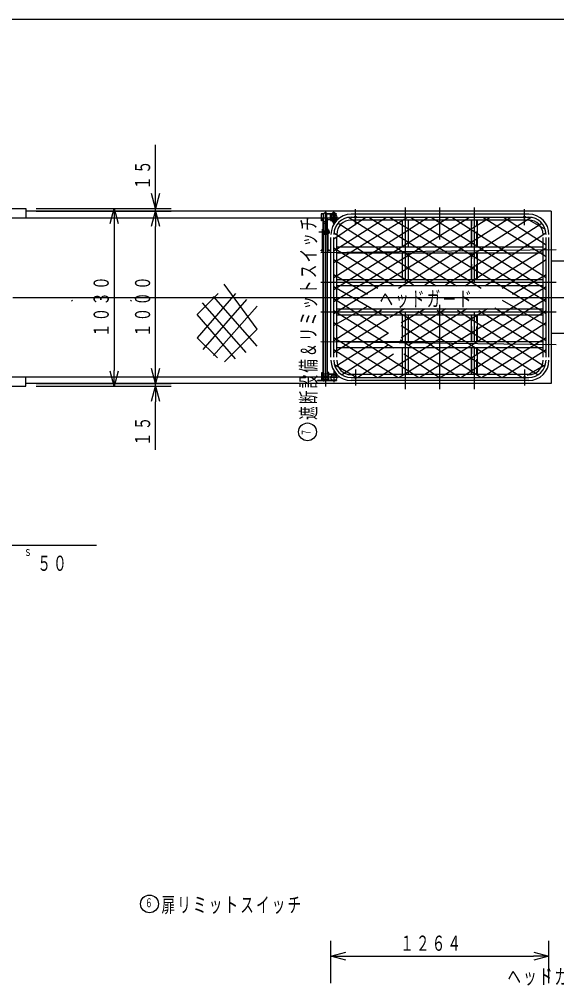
# Model space of a CAD drawing. Units: millimetres on the paper. Extents: x -277 to 279, y -194 to 192.
# Drawn here: x -50.8 to 53, y 5.4 to 192.1 of the extents above; entities that cross this region are included whole.
import ezdxf
from ezdxf.enums import TextEntityAlignment as Align

# ---------------------------------------------------------------- set-up
doc = ezdxf.new("R2010")
doc.units = ezdxf.units.MM
doc.linetypes.add('DASHED3', pattern=[4, 3, -1])
for name, color, linetype in [('0-0_L-1-1', 4, 'Continuous'), ('0-9_L-4-1', 4, 'DASHED3'), ('1-2_NTEXT', 7, 'Continuous')]:
    doc.layers.add(name, color=color, linetype=linetype)
doc.styles.add('ＭＳ ゴシック', font='')
doc.styles.get('ＭＳ ゴシック').set_extended_font_data('MS Gothic')

msp = doc.modelspace()

# ---------------------------------------------------------------- linework, layer by layer
at = {"layer": '0-0_L-1-1'}
for p, q in [((-277.37, 192.11), (278.63, 192.11)), ((-24.5, 158.55), (-24.5, 167.85)), ((-24.5, 155.55), (-24.5, 158.55)), ((-54.56, 155.55), (-49.56, 155.55)), ((-49.56, 155.55), (-49.56, 153.72)), ((51.94, 155.05), (-49.56, 155.05)), ((-47.56, 155.55), (-29.5, 155.55)), ((-47.56, 155.55), (-21.5, 155.55)), ((-47.56, 155.05), (-21.5, 155.05)), ((-47.56, 155.05), (-21.5, 155.05)), ((-24.5, 155.05), (-24.5, 155.55)), ((-24.5, 155.05), (-24.5, 152.05)), ((-24.5, 155.05), (-24.5, 152.05)), ((14.11, 152.35), (14.11, 155.42)), ((23.78, 141.25), (23.78, 155.77)), ((30.44, 149.54), (30.44, 155.77)), ((37.11, 141.25), (37.11, 155.77)), ((46.78, 152.35), (46.78, 155.42)), ((-156.06, 153.72), (11, 153.72)), ((7.47, 154.44), (7.47, 153.2)), ((7.54, 153.2), (7.47, 153.2)), ((7.54, 154.38), (7.63, 154.46)), ((7.54, 154.45), (7.54, 153.2)), ((7.85, 153.39), (7.54, 153.39)), ((8.02, 154.46), (7.56, 154.46)), ((8.02, 154.54), (7.57, 154.54)), ((8.02, 153.55), (7.85, 153.55)), ((7.85, 151.18), (7.85, 153.55)), ((7.91, 153.55), (7.91, 151.18)), ((7.94, 154.64), (7.94, 122.12)), ((8, 154.46), (8, 154.54)), ((8.02, 153.03), (8.02, 154.53)), ((8.18, 154.7), (8.42, 154.7)), ((8.3, 154.89), (8.3, 121.13)), ((10.47, 154.54), (8.58, 154.54)), ((8.58, 153.03), (8.58, 154.53)), ((10.47, 154.46), (8.58, 154.46)), ((8.75, 153.55), (8.58, 153.55)), ((8.6, 154.46), (8.6, 154.54)), ((8.69, 151.18), (8.69, 153.55)), ((8.75, 151.18), (8.75, 153.55)), ((9.3, 153.39), (8.75, 153.39)), ((9.3, 153.32), (9.3, 154.46)), ((10.58, 153.88), (9.31, 153.88)), ((9.38, 153.32), (9.38, 154.46)), ((9.81, 153.3), (9.39, 153.3)), ((9.81, 153.23), (9.4, 153.23)), ((9.73, 154.72), (9.69, 154.7)), ((9.69, 154.7), (9.69, 154.54)), ((9.69, 152.98), (9.69, 153.17)), ((10.16, 154.72), (9.73, 154.72)), ((9.79, 153.23), (9.79, 153.3)), ((9.79, 153.17), (9.79, 153.23)), ((9.81, 154.52), (9.81, 153.17)), ((9.83, 153.27), (9.81, 153.35)), ((10.08, 153.27), (9.81, 153.27)), ((9.82, 154.7), (9.82, 154.54)), ((9.82, 152.98), (9.82, 153.17)), ((9.83, 153.27), (9.83, 153.17)), ((9.94, 152.64), (9.94, 154.98)), ((9.94, 135.27), (40.15, 153.88)), ((9.94, 137.58), (36.15, 153.88)), ((9.94, 139.89), (32.15, 153.88)), ((9.94, 142.2), (28.15, 153.88)), ((9.94, 145.09), (24.15, 153.88)), ((9.94, 147.4), (20.15, 153.88)), ((9.94, 149.71), (16.15, 153.88)), ((10.05, 153.27), (10.08, 153.35)), ((10.05, 153.27), (10.05, 153.17)), ((10.07, 154.7), (10.07, 154.54)), ((10.07, 152.98), (10.07, 153.17)), ((10.08, 154.52), (10.08, 153.17)), ((10.47, 153.3), (10.08, 153.3)), ((10.47, 153.23), (10.08, 153.23)), ((10.09, 153.23), (10.09, 153.3)), ((10.09, 153.17), (10.09, 153.23)), ((10.16, 154.72), (10.19, 154.7)), ((10.19, 154.54), (10.19, 154.7)), ((10.19, 153.17), (10.19, 152.98)), ((10.47, 154.46), (10.47, 154.54)), ((10.47, 153.23), (10.47, 153.3)), ((12.79, 153.85), (33.64, 140.64)), ((47.61, 154.45), (13.28, 154.45)), ((13.28, 153.88), (47.61, 153.88)), ((47.61, 153.32), (13.28, 153.32)), ((16.73, 153.88), (38.44, 140.18)), ((20.73, 153.88), (50.94, 135.27)), ((22.44, 140.18), (44.15, 153.88)), ((23.21, 148.13), (23.21, 153.32)), ((24.34, 148.13), (24.34, 153.32)), ((24.73, 153.88), (50.94, 137.58)), ((27.53, 140.81), (48.09, 153.85)), ((28.73, 153.88), (50.94, 139.89)), ((32.73, 153.88), (50.94, 142.2)), ((36.54, 148.13), (36.54, 153.32)), ((37.68, 148.13), (37.68, 153.32)), ((38.73, 153.88), (50.94, 146.25)), ((42.73, 153.88), (50.94, 148.56)), ((47.28, 153.57), (50.79, 151.54)), ((-24.5, 151.75), (-24.5, 152.05)), ((7.73, 147.53), (7.73, 151.55)), ((7.85, 151.55), (7.73, 151.55)), ((7.81, 151.18), (7.81, 151.55)), ((7.93, 152.72), (7.93, 153.02)), ((7.95, 153.03), (8.65, 153.03)), ((7.95, 152.7), (8.65, 152.7)), ((7.99, 151.12), (7.99, 152.84)), ((8.05, 151.86), (7.99, 151.87)), ((8.05, 151.63), (7.99, 151.65)), ((8.05, 151.41), (7.99, 151.42)), ((8, 151.93), (8.05, 151.92)), ((8, 151.7), (8.05, 151.69)), ((8.05, 151.46), (8, 151.47)), ((8.05, 151.18), (8.05, 152.7)), ((8.6, 152.67), (8.46, 152.7)), ((8.55, 151.18), (8.55, 152.7)), ((8.55, 151.82), (8.61, 151.81)), ((8.6, 151.76), (8.55, 151.77)), ((8.55, 151.6), (8.61, 151.58)), ((8.6, 151.53), (8.55, 151.54)), ((8.61, 151.36), (8.55, 151.37)), ((8.6, 151.3), (8.55, 151.31)), ((8.61, 151.01), (8.61, 152.84)), ((8.67, 153.02), (8.67, 152.72)), ((8.79, 151.18), (8.79, 151.55)), ((9.03, 151.3), (8.87, 151.3)), ((9.05, 151.27), (9.03, 151.3)), ((9.05, 150.83), (9.05, 151.27)), ((9.69, 152.98), (9.73, 152.96)), ((10.16, 152.96), (9.73, 152.96)), ((9.81, 152.96), (9.81, 152.74)), ((9.81, 152.74), (9.85, 152.7)), ((9.83, 152.96), (9.83, 152.72)), ((9.85, 152.7), (10.04, 152.7)), ((10.05, 152.96), (10.05, 152.72)), ((10.08, 152.96), (10.08, 152.74)), ((10.16, 152.96), (10.19, 152.98)), ((10.75, 152.72), (29.73, 140.59)), ((31.5, 140.79), (50.14, 152.72)), ((7.04, 151.05), (9.16, 151.05)), ((7.73, 151.2), (7.81, 151.2)), ((8.85, 151.18), (7.73, 151.18)), ((8.85, 150.92), (7.73, 150.92)), ((7.73, 150.9), (7.81, 150.9)), ((7.81, 147.53), (7.81, 150.92)), ((7.85, 151.2), (7.91, 151.2)), ((7.85, 123.58), (7.85, 150.92)), ((7.91, 150.92), (7.91, 123.58)), ((8.05, 151.23), (8, 151.24)), ((8.05, 150.55), (8.05, 150.92)), ((8.05, 150.88), (8.55, 150.88)), ((8.53, 150.53), (8.07, 150.53)), ((8.55, 150.55), (8.55, 150.92)), ((8.69, 151.2), (8.75, 151.2)), ((8.69, 123.58), (8.69, 150.92)), ((8.75, 123.58), (8.75, 150.92)), ((8.79, 151.2), (8.87, 151.2)), ((8.79, 147.53), (8.79, 150.92)), ((8.79, 150.9), (8.87, 150.9)), ((9.03, 151.17), (8.87, 151.17)), ((9.03, 150.92), (8.87, 150.92)), ((8.87, 150.8), (9.03, 150.8)), ((9.05, 150.83), (9.03, 150.8)), ((9.38, 126.8), (9.38, 149.97)), ((9.94, 126.8), (9.94, 149.97)), ((9.96, 150.87), (25.35, 140.81)), ((10.51, 126.8), (10.51, 149.97)), ((35.25, 140.64), (50.93, 150.87)), ((50.38, 126.8), (50.38, 149.97)), ((50.94, 126.8), (50.94, 149.97)), ((51.51, 126.8), (51.51, 149.97)), ((52.91, 147.57), (7.44, 146.98)), ((7.47, 147.38), (7.47, 147.53)), ((7.85, 147.53), (7.47, 147.53)), ((7.85, 149.07), (7.91, 149.07)), ((8.69, 149.07), (8.75, 149.07)), ((9.94, 147.98), (21.47, 140.74)), ((10.51, 148.13), (50.38, 148.13)), ((39.14, 140.59), (50.94, 147.98)), ((7.47, 147.38), (7.85, 147.38)), ((8.75, 147.38), (9.13, 147.38)), ((9.94, 145.67), (18.44, 140.18)), ((10.51, 147), (50.38, 147)), ((23.21, 141.82), (23.21, 147)), ((24.34, 141.82), (24.34, 147)), ((36.54, 141.82), (36.54, 147)), ((37.68, 141.82), (37.68, 147)), ((42.44, 140.18), (50.94, 145.67)), ((56.58, 145.35), (51.94, 145.35)), ((9.94, 142.78), (16.44, 139.03)), ((44.44, 139.03), (50.94, 142.78)), ((-4.89, 132.24), (-11.25, 140.93)), ((52.91, 141.25), (7.44, 141.25)), ((9.94, 140.47), (20.49, 134.38)), ((10.51, 141.82), (50.38, 141.82)), ((10.51, 140.68), (50.38, 140.68)), ((22.5, 122.88), (50.94, 140.47)), ((-52.06, 138.38), (142.44, 138.38)), ((-9.03, 139.16), (-16.44, 130.59)), ((-12.38, 139.11), (-16.44, 135.06)), ((-4.89, 128.94), (-13.34, 138.56)), ((-40.73, 137.69), (-40.58, 137.84)), ((-29.34, 137.84), (-29.18, 137.69)), ((-6.98, 127.73), (-15.43, 137.35)), ((-6.94, 137.95), (-15.39, 128.33)), ((-4.89, 136.7), (-13.3, 127.13)), ((9.94, 138.16), (20.49, 131.49)), ((9.94, 132.96), (16.42, 136.7)), ((26.5, 122.88), (50.94, 138.16)), ((30.44, 120.63), (30.44, 136.91)), ((41.04, 136.37), (50.94, 130.07)), ((42.44, 137.87), (50.94, 132.96)), ((-9.07, 126.52), (-16.44, 135.05)), ((52.91, 135.52), (7.44, 135.52)), ((9.94, 130.07), (19.15, 135.97)), ((9.94, 135.85), (21.44, 128.63)), ((50.38, 136.08), (10.51, 136.08)), ((50.38, 134.95), (10.51, 134.95)), ((18.5, 122.88), (39.66, 136.26)), ((20.74, 134.58), (23.59, 136.22)), ((22.44, 135.56), (42.38, 122.88)), ((22.94, 130.65), (31.59, 136.22)), ((22.94, 133.54), (27.37, 136.1)), ((23.21, 129.77), (23.21, 134.95)), ((23.78, 120.63), (23.78, 135.52)), ((24.34, 129.77), (24.34, 134.95)), ((24.44, 129.21), (35.62, 136.24)), ((26.18, 135.72), (46.28, 122.94)), ((29.88, 135.89), (49.44, 123.43)), ((30.5, 122.88), (50.94, 135.85)), ((33.84, 135.91), (50.71, 125)), ((36.54, 129.77), (36.54, 134.95)), ((37.11, 129.77), (37.11, 135.52)), ((37.68, 129.77), (37.68, 134.95)), ((37.93, 135.86), (50.94, 127.76)), ((9.94, 127.76), (20.49, 134.43)), ((9.94, 133.54), (26.38, 122.88)), ((22.94, 132.96), (38.38, 122.88)), ((34.5, 122.88), (50.94, 133.54)), ((-4.89, 132.24), (-11.21, 125.92)), ((10.17, 125), (20.49, 131.54)), ((56.58, 131.42), (51.94, 131.42)), ((-12.53, 126.68), (-16.44, 130.59)), ((52.91, 129.2), (7.44, 129.78)), ((9.94, 130.65), (22.38, 122.88)), ((50.38, 129.77), (10.51, 129.77)), ((11.45, 123.43), (20.44, 129.21)), ((22.79, 130.16), (34.38, 122.88)), ((38.5, 122.88), (50.94, 130.65)), ((9.94, 128.34), (18.38, 122.88)), ((50.38, 128.63), (10.51, 128.63)), ((14.61, 122.94), (21.44, 127.47)), ((23.21, 123.45), (23.21, 128.63)), ((23.44, 127.47), (30.38, 122.88)), ((24.34, 123.45), (24.34, 128.63)), ((36.54, 123.45), (36.54, 128.63)), ((37.11, 120.63), (37.11, 128.63)), ((37.68, 123.45), (37.68, 128.63)), ((42.5, 122.88), (50.94, 128.34)), ((10.05, 125.39), (14.38, 122.88)), ((47.28, 123.33), (50.84, 125.39)), ((-32.5, 121.22), (-32.5, 124.22)), ((-24.5, 124.72), (-24.5, 125.02)), ((-24.5, 121.72), (-24.5, 124.72)), ((7.62, 123.89), (7.85, 123.89)), ((7.62, 122.3), (7.62, 123.89)), ((7.62, 123.22), (7.62, 123.4)), ((7.7, 122.3), (7.7, 123.89)), ((7.7, 123.82), (7.85, 123.82)), ((7.8, 123.7), (7.8, 123.22)), ((7.82, 123.72), (7.85, 123.72)), ((7.85, 123.58), (8.75, 123.58)), ((8.98, 123.89), (8.75, 123.89)), ((8.9, 123.82), (8.75, 123.82)), ((8.75, 123.72), (8.78, 123.72)), ((8.8, 123.7), (8.8, 123.22)), ((8.9, 122.3), (8.9, 123.89)), ((8.98, 122.3), (8.98, 123.89)), ((10.46, 123.54), (8.98, 123.54)), ((10.46, 123.46), (8.98, 123.46)), ((9.94, 124.16), (9.94, 121.97)), ((10.46, 123.54), (10.46, 123.46)), ((47.61, 123.45), (13.28, 123.45)), ((14.11, 124.42), (14.11, 121.35)), ((46.78, 124.42), (46.78, 121.35)), ((-156.06, 123.05), (11, 123.05)), ((-49.56, 121.22), (-49.56, 123.05)), ((51.94, 121.72), (-49.56, 121.72)), ((-47.56, 121.72), (-21.5, 121.72)), ((-47.56, 121.72), (-21.5, 121.72)), ((-24.5, 121.22), (-24.5, 121.72)), ((6.63, 123.05), (9.27, 123.05)), ((6.79, 122.23), (6.79, 122.3)), ((10.46, 122.3), (6.79, 122.3)), ((7.62, 122.7), (7.62, 122.88)), ((7.8, 123.22), (8.8, 123.22)), ((7.8, 122.88), (7.8, 122.57)), ((7.8, 122.87), (8.8, 122.87)), ((7.82, 122.55), (8.78, 122.55)), ((8.8, 122.88), (8.8, 122.57)), ((10.58, 122.88), (9.31, 122.88)), ((13.28, 122.88), (47.61, 122.88)), ((47.61, 122.32), (13.28, 122.32)), ((-54.56, 121.22), (-49.56, 121.22)), ((-47.56, 121.22), (-29.5, 121.22)), ((-47.56, 121.22), (-21.5, 121.22)), ((-24.5, 121.22), (-24.5, 118.22)), ((-24.5, 108.92), (-24.5, 118.22)), ((9.38, 5.84), (9.38, 14.07)), ((51.51, 5.84), (51.51, 14.07)), ((51.51, 11.07), (48.51, 11.07))]:
    msp.add_line(p, q, dxfattribs=at)
for points in [[(-23.73, 158.45), (-24.5, 155.55), (-25.28, 158.45)], [(-33.28, 152.65), (-32.5, 155.55), (-31.73, 152.65)], [(-32.5, 155.55), (-32.5, 152.55), (-32.5, 124.22)], [(-25.28, 152.15), (-24.5, 155.05), (-23.73, 152.15)], [(-25.28, 152.15), (-24.5, 155.05), (-23.73, 152.15)], [(51.94, 155.05), (51.94, 138.38), (51.94, 121.72)], [(10.23, 153.23), (10.23, 153.17), (9.66, 153.17), (9.66, 153.23)], [(-24.5, 121.72), (-24.5, 124.72), (-24.5, 152.05)], [(8.87, 147.53), (8.87, 151.55), (8.75, 151.55)], [(9.81, 152.74), (10.08, 152.74), (10.04, 152.7)], [(9.13, 147.38), (9.13, 147.53), (8.75, 147.53)], [(-31.73, 124.11), (-32.5, 121.22), (-33.28, 124.11)], [(-23.73, 124.61), (-24.5, 121.72), (-25.28, 124.61)], [(-23.73, 124.61), (-24.5, 121.72), (-25.28, 124.61)], [(10.46, 122.3), (10.46, 122.23), (6.79, 122.23)], [(-25.28, 118.32), (-24.5, 121.22), (-23.73, 118.32)], [(-100.97, 68.03), (-99.83, 70.8), (-91.77, 90.49), (-35.91, 90.49)], [(12.27, 10.29), (9.38, 11.07), (12.27, 11.84)], [(48.61, 11.84), (51.51, 11.07), (48.61, 10.29)], [(9.38, 11.07), (12.38, 11.07), (48.51, 11.07)]]:
    msp.add_lwpolyline(points, dxfattribs=at)
for centre, radius in [((9.94, 153.88), 0.57), ((14.11, 153.88), 0.2), ((46.78, 153.88), 0.2), ((7.99, 152.59), 0.03), ((7.99, 152.36), 0.03), ((7.99, 152.13), 0.03), ((7.99, 151.9), 0.03), ((7.99, 151.67), 0.03), ((7.99, 151.44), 0.03), ((8.61, 152.47), 0.03), ((8.61, 152.24), 0.03), ((8.61, 152.01), 0.03), ((8.61, 151.79), 0.03), ((8.61, 151.56), 0.03), ((8.61, 151.33), 0.03), ((7.99, 151.22), 0.03), ((9.94, 122.88), 0.57), ((14.11, 122.88), 0.2), ((46.78, 122.88), 0.2), ((4.85, 112.39), 1.72), ((-25.68, 21.18), 1.72)]:
    msp.add_circle(centre, radius, dxfattribs=at)
for centre, radius, start, end in [((7.57, 154.44), 0.1, 90, 180), ((7.56, 154.44), 0.02, 90, 180), ((8.18, 154.53), 0.17, 90, 180), ((8.42, 154.53), 0.17, 0, 90), ((9.4, 153.33), 0.1, 180, 270), ((9.39, 153.32), 0.02, 180, 270), ((13.28, 150.55), 3.9, 90, 180), ((9.76, 154.61), 0.11, 55.62, 90), ((9.8, 154.52), 0.01, 0, 90), ((9.94, 154.31), 0.41, 72.41, 107.59), ((13.28, 150.55), 3.33, 90, 180), ((10.13, 154.61), 0.11, 90, 124.38), ((10.09, 154.52), 0.01, 90, 180), ((13.28, 150.55), 2.77, 90, 180), ((47.61, 150.55), 3.9, 0, 90), ((47.61, 150.55), 3.33, 0, 90), ((47.61, 150.55), 2.77, 0, 90), ((7.95, 153.02), 0.02, 90, 180), ((7.95, 152.72), 0.02, 180, 270), ((8.61, 152.7), 0.03, 180, 0), ((8.65, 153.02), 0.02, 0, 90), ((8.65, 152.72), 0.02, 270, 0), ((9.76, 153.07), 0.11, 270, 304.38), ((9.94, 153.37), 0.41, 252.41, 287.59), ((10.13, 153.07), 0.11, 235.62, 270), ((8.07, 150.55), 0.02, 180, 270), ((8.53, 150.55), 0.02, 270, 0), ((8.85, 151.2), 0.01, 270, 0), ((8.85, 150.9), 0.01, 0, 90), ((8.94, 151.24), 0.11, 325.62, 0), ((8.64, 151.05), 0.41, 342.41, 17.59), ((8.94, 150.86), 0.11, 0, 34.38), ((13.28, 126.22), 3.9, 180, 270), ((13.28, 126.22), 3.33, 180, 270), ((13.28, 126.22), 2.77, 180, 270), ((47.61, 126.22), 3.33, 270, 0), ((47.61, 126.22), 3.9, 270, 0), ((47.61, 126.22), 2.77, 270, 0), ((7.82, 123.7), 0.02, 90, 180), ((8.78, 123.7), 0.02, 0, 90), ((7.82, 122.57), 0.02, 180, 270), ((8.78, 122.57), 0.02, 270, 0)]:
    msp.add_arc(centre, radius, start, end, dxfattribs=at)
at = {"layer": '0-9_L-4-1'}
for p, q in [((9.79, 154.46), (9.79, 154.54)), ((10.09, 154.46), (10.09, 154.54)), ((36.62, 148.13), (36.62, 153.32)), ((37.6, 148.13), (37.6, 153.32)), ((8.05, 151.18), (8.55, 151.18)), ((36.62, 141.82), (36.62, 147)), ((37.6, 141.82), (37.6, 147)), ((36.62, 129.77), (36.62, 134.95)), ((37.6, 129.77), (37.6, 134.95)), ((36.62, 123.45), (36.62, 128.63)), ((37.6, 123.45), (37.6, 128.63))]:
    msp.add_line(p, q, dxfattribs=at)

# ---------------------------------------------------------------- texts
at = {"layer": '1-2_NTEXT', "style": 'ＭＳ ゴシック', "width": 0.6}
msp.add_text('７', height=1.69, rotation=90, dxfattribs=at).set_placement((6, 111.56), align=Align.BOTTOM_LEFT)
at = {"layer": '1-2_NTEXT', "style": 'ＭＳ ゴシック'}
for s, height, width, p in [('ｓ', 1.76, 0.65, (-49.98, 87.89)), ('６', 1.69, 0.6, (-26.51, 20.03))]:
    msp.add_text(s, height=height, dxfattribs=dict(at, width=width)).set_placement(p, align=Align.BOTTOM_LEFT)
at = {"layer": '1-2_NTEXT', "char_height": 2.933, "attachment_point": 7, "rotation": 90, "style": 'ＭＳ ゴシック'}
for s, insert in [('\\T1.17;\\W0.65;１５', (-25.5, 159.19)), ('\\T1.17;\\W0.65;遮断設備＆リミットスイッチ', (6.85, 114.72)), ('\\T1.17;\\W0.65;１０３０', (-33.5, 130.72)), ('\\T1.17;\\W0.65;１０００', (-25.5, 130.72)), ('\\T1.17;\\W0.65;１５', (-25.5, 109.68))]:
    msp.add_mtext(s, dxfattribs=dict(at, insert=insert))
at = {"layer": '1-2_NTEXT', "char_height": 2.933, "attachment_point": 7, "style": 'ＭＳ ゴシック'}
for s, insert in [('\\T1.17;\\W0.65;ヘッドガード', (18.78, 136.31)), ('\\T1.17;\\W0.65;５０', (-47.33, 85.49)), ('\\T1.17;\\W0.65;扉リミットスイッチ', (-23.34, 19.18)), ('\\T1.17;\\W0.65;１２６４', (22.78, 12.07)), ('\\T1.17;\\W0.65;ヘッドガード', (43.49, 5.38))]:
    msp.add_mtext(s, dxfattribs=dict(at, insert=insert))

doc.saveas('drawing.dxf')
